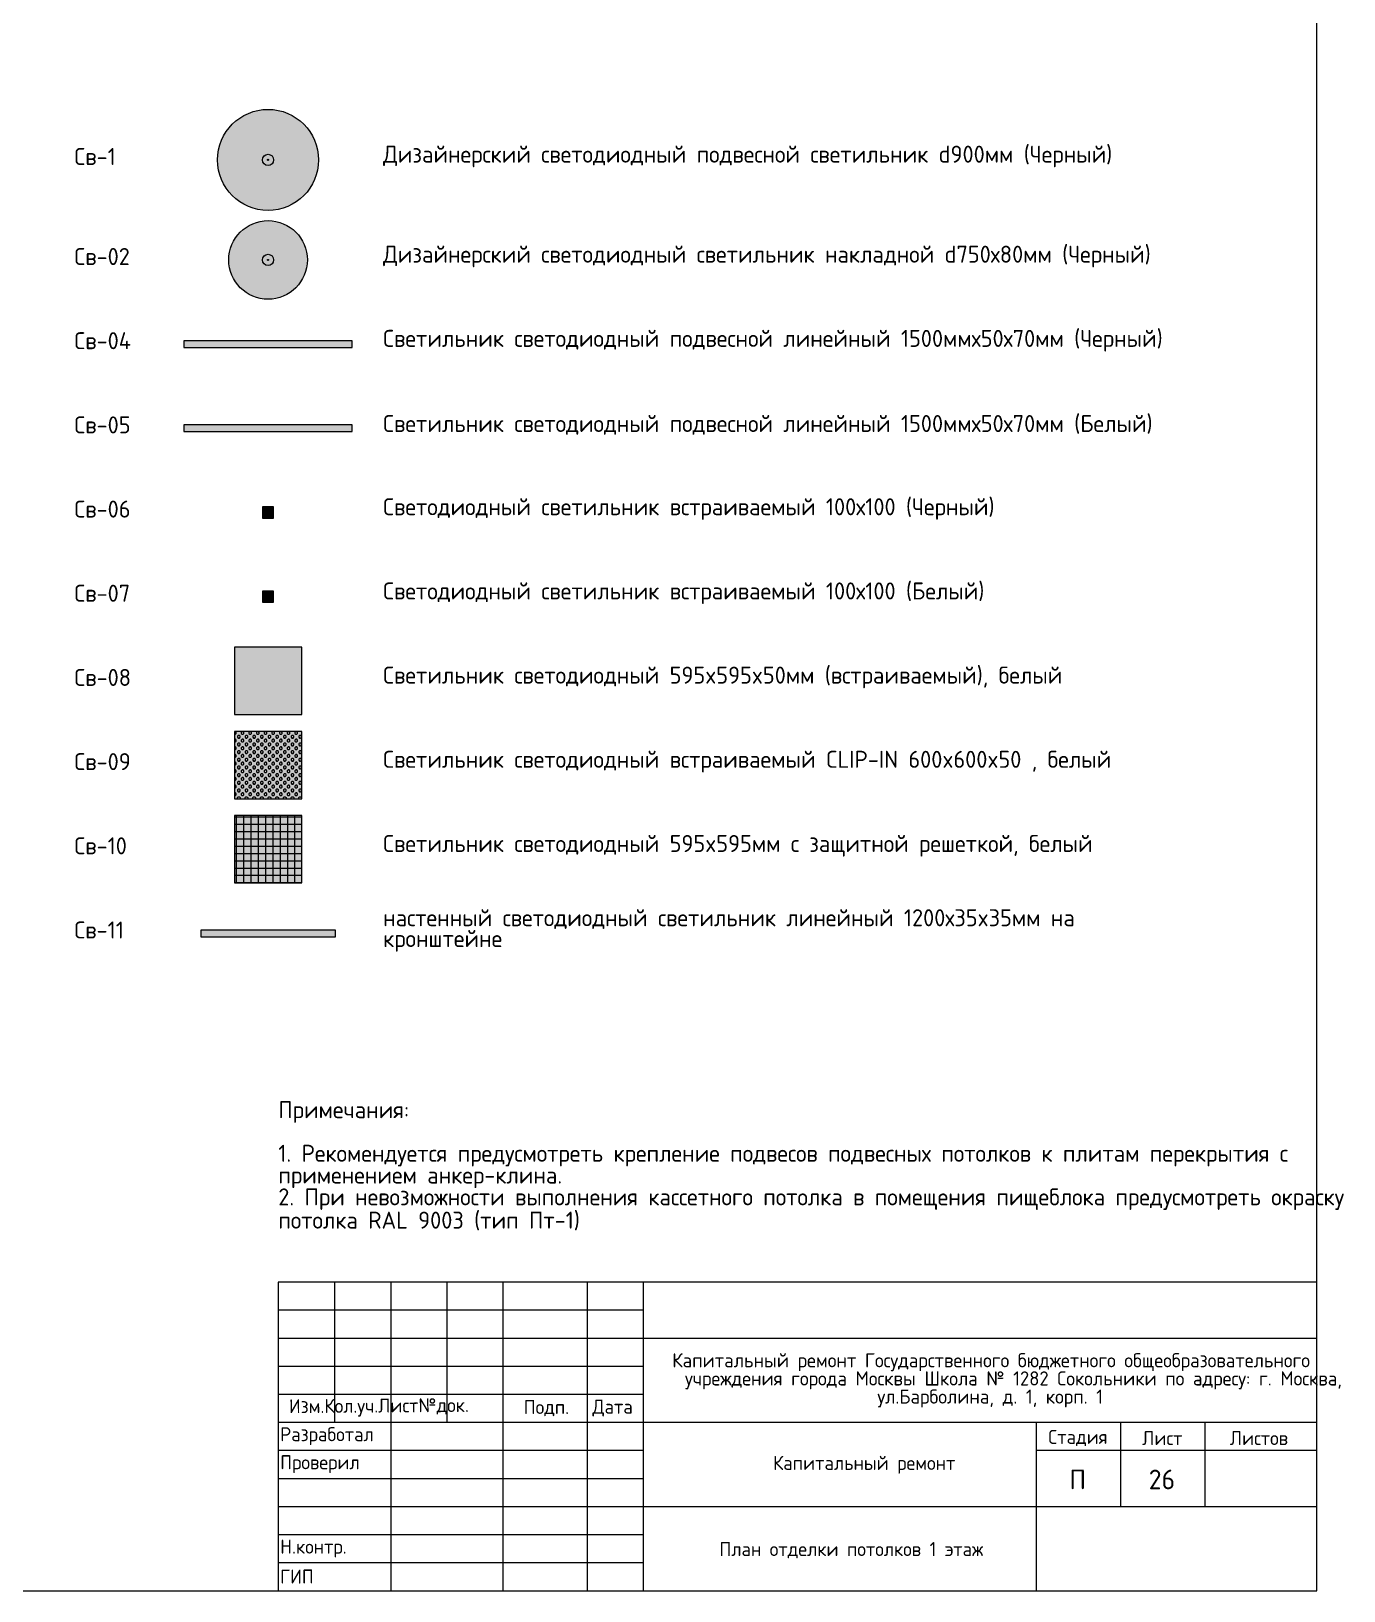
# Model space of a CAD drawing. Header units: millimetres. Extents: x -13069 to 207500, y -71366 to 56785.
# Drawn here: x 184119 to 207500, y -26315 to 1474 of the extents above; entities that cross this region are included whole.
import ezdxf

# ---------------------------------------------------------------- set-up
doc = ezdxf.new("R2010")
doc.units = ezdxf.units.MM
for name, color, linetype, true_color in [('PDF _Геометрия', 7, 'Continuous', 0x999999), ('PDF _зоны-номер помещения', 7, 'Continuous', 0xffffff), ('PDF _светильники', 7, 'Continuous', 0xffffff)]:
    doc.layers.add(name, color=color, linetype=linetype, true_color=true_color)
doc.layers.add('PDF _Текст', color=7, linetype='Continuous')
doc.styles.add('PDF GOST Common', font='GOST_Common.ttf')

# ---------------------------------------------------------------- blocks, each defined once
blk = doc.blocks.new('Св-1')
at = {"layer": 'PDF _светильники', "true_color": 0xf7e046, "transparency": 33554610}
h = blk.add_hatch(color=53, dxfattribs=at)
h.dxf.hatch_style = 1
edge = h.paths.add_edge_path()
edge.add_arc((0, 0), 900, 0, 360)
at = {"layer": 'PDF _зоны-номер помещения', "color": 7, "lineweight": 0}
blk.add_circle((0, 0), 900, dxfattribs=at)
at = {"layer": 'PDF _зоны-номер помещения', "color": 7, "lineweight": 13}
for radius in [900, 100, 9.96]:
    blk.add_circle((0, 0), radius, dxfattribs=at)
blk = doc.blocks.new('Св-2')
at = {"layer": 'PDF _светильники', "true_color": 0xf7e046, "transparency": 33554610}
h = blk.add_hatch(color=53, dxfattribs=at)
h.dxf.hatch_style = 1
edge = h.paths.add_edge_path()
edge.add_arc((0, 0), 700, 0, 360)
at = {"layer": 'PDF _зоны-номер помещения', "color": 7, "lineweight": 0}
blk.add_circle((0, 0), 700, dxfattribs=at)
at = {"layer": 'PDF _зоны-номер помещения', "color": 7, "lineweight": 13}
for radius in [700, 100, 10]:
    blk.add_circle((0, 0), radius, dxfattribs=at)

msp = doc.modelspace()

# ---------------------------------------------------------------- linework, layer by layer
at = {"layer": 'PDF _Геометрия', "color": 7, "lineweight": 13}
msp.add_lwpolyline([(207020.42, -26314.856), (207020.42, 56785.131), (90620.112, 56785.131), (90620.112, -26314.258)], close=True, dxfattribs=at)
for points in [[(207020.42, -20815.76), (188520.42, -20815.76), (188520.42, -26314.856)], [(189523.423, -20815.76), (189523.423, -23317.658)], [(190522.422, -20815.76), (190522.422, -26314.856)], [(191521.421, -20815.76), (191521.421, -23317.658)], [(192521.421, -20815.76), (192521.421, -26314.856)], [(194023.423, -20815.76), (194023.423, -26314.856)], [(195022.422, -20815.76), (195022.422, -26314.856)], [(195022.422, -21315.259), (188520.42, -21315.259)], [(207020.42, -21819.056), (195022.422, -21819.056), (188520.42, -21819.056)], [(195022.422, -22318.555), (188520.42, -22318.555)], [(195022.422, -22818.158), (188520.42, -22818.158)], [(207020.42, -23317.658), (188520.42, -23317.658)], [(202020.42, -23317.658), (202020.42, -26314.856)], [(203523.423, -23317.658), (203523.423, -24816.26)], [(205022.422, -23317.658), (205022.422, -24816.26)], [(195022.422, -23817.158), (188520.42, -23817.158)], [(207020.42, -23817.158), (202020.42, -23817.158)], [(195022.422, -24316.761), (188520.42, -24316.761)], [(207020.42, -24816.26), (195022.422, -24816.26), (188520.42, -24816.26)], [(195022.422, -25315.76), (188520.42, -25315.76)], [(195022.422, -25815.357), (188520.42, -25815.357)]]:
    msp.add_lwpolyline(points, dxfattribs=at)
at = {"layer": 'PDF _зоны-номер помещения', "color": 7, "lineweight": 13}
for points in [[(186837.425, -4160.956), (189837.425, -4160.956), (189837.425, -4040.955), (186837.425, -4040.955)], [(186837.425, -5660.956), (189837.425, -5660.956), (189837.425, -5540.955), (186837.425, -5540.955)], [(188237.425, -7200.959), (188437.425, -7200.959), (188437.425, -7000.959), (188237.425, -7000.959)], [(188237.425, -8700.959), (188437.425, -8700.959), (188437.425, -8500.959), (188237.425, -8500.959)], [(187737.425, -10700.959), (188937.425, -10700.959), (188937.425, -9500.959), (187737.425, -9500.959)], [(187737.425, -12200.959), (188937.425, -12200.959), (188937.425, -11000.959), (187737.425, -11000.959)], [(187737.425, -13700.959), (188937.425, -13700.959), (188937.425, -12500.959), (187737.425, -12500.959)], [(187137.425, -14660.956), (189537.425, -14660.956), (189537.425, -14540.955), (187137.425, -14540.955)]]:
    msp.add_lwpolyline(points, close=True, dxfattribs=at)
for points in [[(188304.124, -7200.959), (188304.124, -7000.959)], [(188370.719, -7134.357), (188370.719, -7067.658), (188304.124, -7067.658), (188304.124, -7134.357), (188370.719, -7134.357), (188304.124, -7134.357)], [(188304.124, -7067.658), (188370.719, -7067.658)], [(188370.719, -7200.959), (188370.719, -7000.959)], [(188304.124, -8700.959), (188304.124, -8500.959)], [(188370.719, -8634.357), (188370.719, -8567.658), (188304.124, -8567.658), (188304.124, -8634.357), (188370.719, -8634.357), (188304.124, -8634.357)], [(188304.124, -8567.658), (188370.719, -8567.658)], [(188370.719, -8700.959), (188370.719, -8500.959)], [(187777.421, -13700.959), (187777.421, -12500.959)], [(187907.42, -13700.959), (187907.42, -12500.959)], [(188037.425, -13700.959), (188037.425, -12500.959)], [(188167.424, -13700.959), (188167.424, -12500.959)], [(188297.422, -13700.959), (188297.422, -12500.959)], [(188427.421, -13700.959), (188427.421, -12500.959)], [(188557.42, -13700.959), (188557.42, -12500.959)], [(188687.425, -13700.959), (188687.425, -12500.959)], [(188817.424, -13700.959), (188817.424, -12500.959)], [(187737.425, -12526.258), (188937.425, -12526.258)], [(187737.425, -12656.257), (188937.425, -12656.257)], [(187737.425, -12786.255), (188937.425, -12786.255)], [(187737.425, -12916.26), (188937.425, -12916.26)], [(187737.425, -13046.259), (188937.425, -13046.259)], [(187737.425, -13176.258), (188937.425, -13176.258)], [(187737.425, -13306.257), (188937.425, -13306.257)], [(187737.425, -13436.255), (188937.425, -13436.255)], [(187737.425, -13566.26), (188937.425, -13566.26)], [(187737.425, -13696.259), (188937.425, -13696.259)]]:
    msp.add_lwpolyline(points, dxfattribs=at)
at = {"layer": 'PDF _зоны-номер помещения', "lineweight": 20}
for points in [[(187737.425, -11052.857), (187737.822, -11053.156), (187757.823, -11053.156), (187771.922, -11039.057), (187771.922, -11019.056), (187757.823, -11004.859), (187737.822, -11004.859), (187737.425, -11005.256)], [(187737.425, -11189.356), (187737.822, -11189.759), (187757.823, -11189.759), (187771.922, -11175.556), (187771.922, -11155.561), (187757.823, -11141.456), (187737.822, -11141.456), (187737.425, -11141.858)], [(187737.425, -11325.959), (187737.822, -11326.356), (187757.823, -11326.356), (187771.922, -11312.159), (187771.922, -11292.158), (187757.823, -11278.058), (187737.822, -11278.058), (187737.425, -11278.357)], [(187737.425, -11462.555), (187737.822, -11462.861), (187757.823, -11462.861), (187771.922, -11448.755), (187771.922, -11428.76), (187757.823, -11414.557), (187737.822, -11414.557), (187737.425, -11414.96)], [(187737.425, -11599.061), (187737.822, -11599.457), (187757.823, -11599.457), (187771.922, -11585.358), (187771.922, -11565.357), (187757.823, -11551.16), (187737.822, -11551.16), (187737.425, -11551.557)], [(187737.425, -11735.657), (187737.822, -11736.06), (187757.823, -11736.06), (187771.922, -11721.857), (187771.922, -11701.856), (187757.823, -11687.757), (187737.822, -11687.757), (187737.425, -11688.056)], [(187737.425, -11872.26), (187737.822, -11872.559), (187757.823, -11872.559), (187771.922, -11858.46), (187771.922, -11838.459), (187757.823, -11824.256), (187737.822, -11824.256), (187737.425, -11824.659)], [(187737.425, -12008.759), (187737.822, -12009.156), (187757.823, -12009.156), (187771.922, -11995.057), (187771.922, -11975.055), (187757.823, -11960.859), (187737.822, -11960.859), (187737.425, -11961.255)], [(187737.425, -12145.356), (187737.822, -12145.759), (187757.823, -12145.759), (187771.922, -12131.556), (187771.922, -12111.561), (187757.823, -12097.455), (187737.822, -12097.455), (187737.425, -12097.858)], [(187793.022, -12200.959), (187791.923, -12199.86), (187791.923, -12179.859), (187806.12, -12165.76), (187826.121, -12165.76), (187840.22, -12179.859), (187840.22, -12199.86), (187839.122, -12200.959)], [(187929.624, -12200.959), (187928.52, -12199.86), (187928.52, -12179.859), (187942.619, -12165.76), (187962.62, -12165.76), (187976.823, -12179.859), (187976.823, -12199.86), (187975.724, -12200.959)], [(188066.221, -12200.959), (188065.123, -12199.86), (188065.123, -12179.859), (188079.222, -12165.76), (188099.223, -12165.76), (188113.322, -12179.859), (188113.322, -12199.86), (188112.223, -12200.959)], [(188202.72, -12200.959), (188201.622, -12199.86), (188201.622, -12179.859), (188215.824, -12165.76), (188235.82, -12165.76), (188249.925, -12179.859), (188249.925, -12199.86), (188248.82, -12200.959)], [(188339.323, -12200.959), (188338.224, -12199.86), (188338.224, -12179.859), (188352.323, -12165.76), (188372.325, -12165.76), (188386.521, -12179.859), (188386.521, -12199.86), (188385.423, -12200.959)], [(188475.92, -12200.959), (188474.821, -12199.86), (188474.821, -12179.859), (188488.92, -12165.76), (188508.921, -12165.76), (188523.02, -12179.859), (188523.02, -12199.86), (188521.922, -12200.959)], [(188612.425, -12200.959), (188611.424, -12199.86), (188611.424, -12179.859), (188625.419, -12165.76), (188645.42, -12165.76), (188659.422, -12179.859), (188659.422, -12199.86), (188658.421, -12200.959)], [(188749.424, -12200.959), (188748.423, -12199.86), (188748.423, -12179.859), (188762.425, -12165.76), (188782.42, -12165.76), (188796.421, -12179.859), (188796.421, -12199.86), (188795.42, -12200.959)], [(188885.423, -12200.959), (188884.422, -12199.86), (188884.422, -12179.859), (188898.423, -12165.76), (188918.425, -12165.76), (188932.42, -12179.859), (188932.42, -12199.86), (188931.419, -12200.959)]]:
    msp.add_lwpolyline(points, dxfattribs=at)
for points in [[(187840.22, -11087.36), (187826.121, -11073.157), (187806.12, -11073.157), (187791.923, -11087.36), (187791.923, -11107.355), (187806.12, -11121.46), (187826.121, -11121.46), (187840.22, -11107.355)], [(187908.525, -11019.056), (187894.322, -11004.859), (187874.321, -11004.859), (187860.221, -11019.056), (187860.221, -11039.057), (187874.321, -11053.156), (187894.322, -11053.156), (187908.525, -11039.057)], [(187976.823, -11087.36), (187962.62, -11073.157), (187942.619, -11073.157), (187928.52, -11087.36), (187928.52, -11107.355), (187942.619, -11121.46), (187962.62, -11121.46), (187976.823, -11107.355)], [(188045.121, -11019.056), (188030.925, -11004.859), (188010.923, -11004.859), (187996.824, -11019.056), (187996.824, -11039.057), (188010.923, -11053.156), (188030.925, -11053.156), (188045.121, -11039.057)], [(188113.322, -11087.36), (188099.223, -11073.157), (188079.222, -11073.157), (188065.123, -11087.36), (188065.123, -11107.355), (188079.222, -11121.46), (188099.223, -11121.46), (188113.322, -11107.355)], [(188181.62, -11019.056), (188167.521, -11004.859), (188147.52, -11004.859), (188133.323, -11019.056), (188133.323, -11039.057), (188147.52, -11053.156), (188167.521, -11053.156), (188181.62, -11039.057)], [(188249.925, -11087.36), (188235.82, -11073.157), (188215.824, -11073.157), (188201.622, -11087.36), (188201.622, -11107.355), (188215.824, -11121.46), (188235.82, -11121.46), (188249.925, -11107.355)], [(188318.223, -11019.056), (188304.124, -11004.859), (188284.123, -11004.859), (188269.92, -11019.056), (188269.92, -11039.057), (188284.123, -11053.156), (188304.124, -11053.156), (188318.223, -11039.057)], [(188386.521, -11087.36), (188372.325, -11073.157), (188352.323, -11073.157), (188338.224, -11087.36), (188338.224, -11107.355), (188352.323, -11121.46), (188372.325, -11121.46), (188386.521, -11107.355)], [(188454.82, -11019.056), (188440.623, -11004.859), (188420.622, -11004.859), (188406.523, -11019.056), (188406.523, -11039.057), (188420.622, -11053.156), (188440.623, -11053.156), (188454.82, -11039.057)], [(188523.02, -11087.36), (188508.921, -11073.157), (188488.92, -11073.157), (188474.821, -11087.36), (188474.821, -11107.355), (188488.92, -11121.46), (188508.921, -11121.46), (188523.02, -11107.355)], [(188591.319, -11019.056), (188577.22, -11004.859), (188557.225, -11004.859), (188543.022, -11019.056), (188543.022, -11039.057), (188557.225, -11053.156), (188577.22, -11053.156), (188591.319, -11039.057)], [(188659.422, -11087.36), (188645.42, -11073.157), (188625.419, -11073.157), (188611.424, -11087.36), (188611.424, -11107.355), (188625.419, -11121.46), (188645.42, -11121.46), (188659.422, -11107.355)], [(188728.422, -11019.056), (188713.42, -11004.859), (188693.425, -11004.859), (188679.423, -11019.056), (188679.423, -11039.057), (188693.425, -11053.156), (188713.42, -11053.156), (188728.422, -11039.057)], [(188796.421, -11087.36), (188782.42, -11073.157), (188762.425, -11073.157), (188748.423, -11087.36), (188748.423, -11107.355), (188762.425, -11121.46), (188782.42, -11121.46), (188796.421, -11107.355)], [(188864.421, -11019.056), (188850.419, -11004.859), (188830.424, -11004.859), (188816.423, -11019.056), (188816.423, -11039.057), (188830.424, -11053.156), (188850.419, -11053.156), (188864.421, -11039.057)], [(188932.42, -11087.36), (188918.425, -11073.157), (188898.423, -11073.157), (188884.422, -11087.36), (188884.422, -11107.355), (188898.423, -11121.46), (188918.425, -11121.46), (188932.42, -11107.355)], [(187840.22, -11223.859), (187826.121, -11209.76), (187806.12, -11209.76), (187791.923, -11223.859), (187791.923, -11243.86), (187806.12, -11258.057), (187826.121, -11258.057), (187840.22, -11243.86)], [(187840.22, -11360.456), (187826.121, -11346.357), (187806.12, -11346.357), (187791.923, -11360.456), (187791.923, -11380.457), (187806.12, -11394.556), (187826.121, -11394.556), (187840.22, -11380.457)], [(187908.525, -11155.561), (187894.322, -11141.456), (187874.321, -11141.456), (187860.221, -11155.561), (187860.221, -11175.556), (187874.321, -11189.759), (187894.322, -11189.759), (187908.525, -11175.556)], [(187908.525, -11292.158), (187894.322, -11278.058), (187874.321, -11278.058), (187860.221, -11292.158), (187860.221, -11312.159), (187874.321, -11326.356), (187894.322, -11326.356), (187908.525, -11312.159)], [(187976.823, -11223.859), (187962.62, -11209.76), (187942.619, -11209.76), (187928.52, -11223.859), (187928.52, -11243.86), (187942.619, -11258.057), (187962.62, -11258.057), (187976.823, -11243.86)], [(187976.823, -11360.456), (187962.62, -11346.357), (187942.619, -11346.357), (187928.52, -11360.456), (187928.52, -11380.457), (187942.619, -11394.556), (187962.62, -11394.556), (187976.823, -11380.457)], [(188045.121, -11155.561), (188030.925, -11141.456), (188010.923, -11141.456), (187996.824, -11155.561), (187996.824, -11175.556), (188010.923, -11189.759), (188030.925, -11189.759), (188045.121, -11175.556)], [(188045.121, -11292.158), (188030.925, -11278.058), (188010.923, -11278.058), (187996.824, -11292.158), (187996.824, -11312.159), (188010.923, -11326.356), (188030.925, -11326.356), (188045.121, -11312.159)], [(188113.322, -11223.859), (188099.223, -11209.76), (188079.222, -11209.76), (188065.123, -11223.859), (188065.123, -11243.86), (188079.222, -11258.057), (188099.223, -11258.057), (188113.322, -11243.86)], [(188113.322, -11360.456), (188099.223, -11346.357), (188079.222, -11346.357), (188065.123, -11360.456), (188065.123, -11380.457), (188079.222, -11394.556), (188099.223, -11394.556), (188113.322, -11380.457)], [(188181.62, -11155.561), (188167.521, -11141.456), (188147.52, -11141.456), (188133.323, -11155.561), (188133.323, -11175.556), (188147.52, -11189.759), (188167.521, -11189.759), (188181.62, -11175.556)], [(188181.62, -11292.158), (188167.521, -11278.058), (188147.52, -11278.058), (188133.323, -11292.158), (188133.323, -11312.159), (188147.52, -11326.356), (188167.521, -11326.356), (188181.62, -11312.159)], [(188249.925, -11223.859), (188235.82, -11209.76), (188215.824, -11209.76), (188201.622, -11223.859), (188201.622, -11243.86), (188215.824, -11258.057), (188235.82, -11258.057), (188249.925, -11243.86)], [(188249.925, -11360.456), (188235.82, -11346.357), (188215.824, -11346.357), (188201.622, -11360.456), (188201.622, -11380.457), (188215.824, -11394.556), (188235.82, -11394.556), (188249.925, -11380.457)], [(188318.223, -11155.561), (188304.124, -11141.456), (188284.123, -11141.456), (188269.92, -11155.561), (188269.92, -11175.556), (188284.123, -11189.759), (188304.124, -11189.759), (188318.223, -11175.556)], [(188318.223, -11292.158), (188304.124, -11278.058), (188284.123, -11278.058), (188269.92, -11292.158), (188269.92, -11312.159), (188284.123, -11326.356), (188304.124, -11326.356), (188318.223, -11312.159)], [(188386.521, -11223.859), (188372.325, -11209.76), (188352.323, -11209.76), (188338.224, -11223.859), (188338.224, -11243.86), (188352.323, -11258.057), (188372.325, -11258.057), (188386.521, -11243.86)], [(188386.521, -11360.456), (188372.325, -11346.357), (188352.323, -11346.357), (188338.224, -11360.456), (188338.224, -11380.457), (188352.323, -11394.556), (188372.325, -11394.556), (188386.521, -11380.457)], [(188454.82, -11155.561), (188440.623, -11141.456), (188420.622, -11141.456), (188406.523, -11155.561), (188406.523, -11175.556), (188420.622, -11189.759), (188440.623, -11189.759), (188454.82, -11175.556)], [(188454.82, -11292.158), (188440.623, -11278.058), (188420.622, -11278.058), (188406.523, -11292.158), (188406.523, -11312.159), (188420.622, -11326.356), (188440.623, -11326.356), (188454.82, -11312.159)], [(188523.02, -11223.859), (188508.921, -11209.76), (188488.92, -11209.76), (188474.821, -11223.859), (188474.821, -11243.86), (188488.92, -11258.057), (188508.921, -11258.057), (188523.02, -11243.86)], [(188523.02, -11360.456), (188508.921, -11346.357), (188488.92, -11346.357), (188474.821, -11360.456), (188474.821, -11380.457), (188488.92, -11394.556), (188508.921, -11394.556), (188523.02, -11380.457)], [(188591.319, -11155.561), (188577.22, -11141.456), (188557.225, -11141.456), (188543.022, -11155.561), (188543.022, -11175.556), (188557.225, -11189.759), (188577.22, -11189.759), (188591.319, -11175.556)], [(188591.319, -11292.158), (188577.22, -11278.058), (188557.225, -11278.058), (188543.022, -11292.158), (188543.022, -11312.159), (188557.225, -11326.356), (188577.22, -11326.356), (188591.319, -11312.159)], [(188659.422, -11223.859), (188645.42, -11209.76), (188625.419, -11209.76), (188611.424, -11223.859), (188611.424, -11243.86), (188625.419, -11258.057), (188645.42, -11258.057), (188659.422, -11243.86)], [(188659.422, -11360.456), (188645.42, -11346.357), (188625.419, -11346.357), (188611.424, -11360.456), (188611.424, -11380.457), (188625.419, -11394.556), (188645.42, -11394.556), (188659.422, -11380.457)], [(188728.422, -11155.561), (188713.42, -11141.456), (188693.425, -11141.456), (188679.423, -11155.561), (188679.423, -11175.556), (188693.425, -11189.759), (188713.42, -11189.759), (188728.422, -11175.556)], [(188728.422, -11292.158), (188713.42, -11278.058), (188693.425, -11278.058), (188679.423, -11292.158), (188679.423, -11312.159), (188693.425, -11326.356), (188713.42, -11326.356), (188728.422, -11312.159)], [(188796.421, -11223.859), (188782.42, -11209.76), (188762.425, -11209.76), (188748.423, -11223.859), (188748.423, -11243.86), (188762.425, -11258.057), (188782.42, -11258.057), (188796.421, -11243.86)], [(188796.421, -11360.456), (188782.42, -11346.357), (188762.425, -11346.357), (188748.423, -11360.456), (188748.423, -11380.457), (188762.425, -11394.556), (188782.42, -11394.556), (188796.421, -11380.457)], [(188864.421, -11155.561), (188850.419, -11141.456), (188830.424, -11141.456), (188816.423, -11155.561), (188816.423, -11175.556), (188830.424, -11189.759), (188850.419, -11189.759), (188864.421, -11175.556)], [(188864.421, -11292.158), (188850.419, -11278.058), (188830.424, -11278.058), (188816.423, -11292.158), (188816.423, -11312.159), (188830.424, -11326.356), (188850.419, -11326.356), (188864.421, -11312.159)], [(188932.42, -11223.859), (188918.425, -11209.76), (188898.423, -11209.76), (188884.422, -11223.859), (188884.422, -11243.86), (188898.423, -11258.057), (188918.425, -11258.057), (188932.42, -11243.86)], [(188932.42, -11360.456), (188918.425, -11346.357), (188898.423, -11346.357), (188884.422, -11360.456), (188884.422, -11380.457), (188898.423, -11394.556), (188918.425, -11394.556), (188932.42, -11380.457)], [(187840.22, -11497.059), (187826.121, -11482.856), (187806.12, -11482.856), (187791.923, -11497.059), (187791.923, -11517.06), (187806.12, -11531.159), (187826.121, -11531.159), (187840.22, -11517.06)], [(187840.22, -11633.558), (187826.121, -11619.459), (187806.12, -11619.459), (187791.923, -11633.558), (187791.923, -11653.559), (187806.12, -11667.756), (187826.121, -11667.756), (187840.22, -11653.559)], [(187908.525, -11428.76), (187894.322, -11414.557), (187874.321, -11414.557), (187860.221, -11428.76), (187860.221, -11448.755), (187874.321, -11462.861), (187894.322, -11462.861), (187908.525, -11448.755)], [(187908.525, -11565.357), (187894.322, -11551.16), (187874.321, -11551.16), (187860.221, -11565.357), (187860.221, -11585.358), (187874.321, -11599.457), (187894.322, -11599.457), (187908.525, -11585.358)], [(187976.823, -11497.059), (187962.62, -11482.856), (187942.619, -11482.856), (187928.52, -11497.059), (187928.52, -11517.06), (187942.619, -11531.159), (187962.62, -11531.159), (187976.823, -11517.06)], [(187976.823, -11633.558), (187962.62, -11619.459), (187942.619, -11619.459), (187928.52, -11633.558), (187928.52, -11653.559), (187942.619, -11667.756), (187962.62, -11667.756), (187976.823, -11653.559)], [(188045.121, -11428.76), (188030.925, -11414.557), (188010.923, -11414.557), (187996.824, -11428.76), (187996.824, -11448.755), (188010.923, -11462.861), (188030.925, -11462.861), (188045.121, -11448.755)], [(188045.121, -11565.357), (188030.925, -11551.16), (188010.923, -11551.16), (187996.824, -11565.357), (187996.824, -11585.358), (188010.923, -11599.457), (188030.925, -11599.457), (188045.121, -11585.358)], [(188113.322, -11497.059), (188099.223, -11482.856), (188079.222, -11482.856), (188065.123, -11497.059), (188065.123, -11517.06), (188079.222, -11531.159), (188099.223, -11531.159), (188113.322, -11517.06)], [(188113.322, -11633.558), (188099.223, -11619.459), (188079.222, -11619.459), (188065.123, -11633.558), (188065.123, -11653.559), (188079.222, -11667.756), (188099.223, -11667.756), (188113.322, -11653.559)], [(188181.62, -11428.76), (188167.521, -11414.557), (188147.52, -11414.557), (188133.323, -11428.76), (188133.323, -11448.755), (188147.52, -11462.861), (188167.521, -11462.861), (188181.62, -11448.755)], [(188181.62, -11565.357), (188167.521, -11551.16), (188147.52, -11551.16), (188133.323, -11565.357), (188133.323, -11585.358), (188147.52, -11599.457), (188167.521, -11599.457), (188181.62, -11585.358)], [(188249.925, -11497.059), (188235.82, -11482.856), (188215.824, -11482.856), (188201.622, -11497.059), (188201.622, -11517.06), (188215.824, -11531.159), (188235.82, -11531.159), (188249.925, -11517.06)], [(188249.925, -11633.558), (188235.82, -11619.459), (188215.824, -11619.459), (188201.622, -11633.558), (188201.622, -11653.559), (188215.824, -11667.756), (188235.82, -11667.756), (188249.925, -11653.559)], [(188318.223, -11428.76), (188304.124, -11414.557), (188284.123, -11414.557), (188269.92, -11428.76), (188269.92, -11448.755), (188284.123, -11462.861), (188304.124, -11462.861), (188318.223, -11448.755)], [(188318.223, -11565.357), (188304.124, -11551.16), (188284.123, -11551.16), (188269.92, -11565.357), (188269.92, -11585.358), (188284.123, -11599.457), (188304.124, -11599.457), (188318.223, -11585.358)], [(188386.521, -11497.059), (188372.325, -11482.856), (188352.323, -11482.856), (188338.224, -11497.059), (188338.224, -11517.06), (188352.323, -11531.159), (188372.325, -11531.159), (188386.521, -11517.06)], [(188386.521, -11633.558), (188372.325, -11619.459), (188352.323, -11619.459), (188338.224, -11633.558), (188338.224, -11653.559), (188352.323, -11667.756), (188372.325, -11667.756), (188386.521, -11653.559)], [(188454.82, -11428.76), (188440.623, -11414.557), (188420.622, -11414.557), (188406.523, -11428.76), (188406.523, -11448.755), (188420.622, -11462.861), (188440.623, -11462.861), (188454.82, -11448.755)], [(188454.82, -11565.357), (188440.623, -11551.16), (188420.622, -11551.16), (188406.523, -11565.357), (188406.523, -11585.358), (188420.622, -11599.457), (188440.623, -11599.457), (188454.82, -11585.358)], [(188523.02, -11497.059), (188508.921, -11482.856), (188488.92, -11482.856), (188474.821, -11497.059), (188474.821, -11517.06), (188488.92, -11531.159), (188508.921, -11531.159), (188523.02, -11517.06)], [(188523.02, -11633.558), (188508.921, -11619.459), (188488.92, -11619.459), (188474.821, -11633.558), (188474.821, -11653.559), (188488.92, -11667.756), (188508.921, -11667.756), (188523.02, -11653.559)], [(188591.319, -11428.76), (188577.22, -11414.557), (188557.225, -11414.557), (188543.022, -11428.76), (188543.022, -11448.755), (188557.225, -11462.861), (188577.22, -11462.861), (188591.319, -11448.755)], [(188591.319, -11565.357), (188577.22, -11551.16), (188557.225, -11551.16), (188543.022, -11565.357), (188543.022, -11585.358), (188557.225, -11599.457), (188577.22, -11599.457), (188591.319, -11585.358)], [(188659.422, -11497.059), (188645.42, -11482.856), (188625.419, -11482.856), (188611.424, -11497.059), (188611.424, -11517.06), (188625.419, -11531.159), (188645.42, -11531.159), (188659.422, -11517.06)], [(188659.422, -11633.558), (188645.42, -11619.459), (188625.419, -11619.459), (188611.424, -11633.558), (188611.424, -11653.559), (188625.419, -11667.756), (188645.42, -11667.756), (188659.422, -11653.559)], [(188728.422, -11428.76), (188713.42, -11414.557), (188693.425, -11414.557), (188679.423, -11428.76), (188679.423, -11448.755), (188693.425, -11462.861), (188713.42, -11462.861), (188728.422, -11448.755)], [(188728.422, -11565.357), (188713.42, -11551.16), (188693.425, -11551.16), (188679.423, -11565.357), (188679.423, -11585.358), (188693.425, -11599.457), (188713.42, -11599.457), (188728.422, -11585.358)], [(188796.421, -11497.059), (188782.42, -11482.856), (188762.425, -11482.856), (188748.423, -11497.059), (188748.423, -11517.06), (188762.425, -11531.159), (188782.42, -11531.159), (188796.421, -11517.06)], [(188796.421, -11633.558), (188782.42, -11619.459), (188762.425, -11619.459), (188748.423, -11633.558), (188748.423, -11653.559), (188762.425, -11667.756), (188782.42, -11667.756), (188796.421, -11653.559)], [(188864.421, -11428.76), (188850.419, -11414.557), (188830.424, -11414.557), (188816.423, -11428.76), (188816.423, -11448.755), (188830.424, -11462.861), (188850.419, -11462.861), (188864.421, -11448.755)], [(188864.421, -11565.357), (188850.419, -11551.16), (188830.424, -11551.16), (188816.423, -11565.357), (188816.423, -11585.358), (188830.424, -11599.457), (188850.419, -11599.457), (188864.421, -11585.358)], [(188932.42, -11497.059), (188918.425, -11482.856), (188898.423, -11482.856), (188884.422, -11497.059), (188884.422, -11517.06), (188898.423, -11531.159), (188918.425, -11531.159), (188932.42, -11517.06)], [(188932.42, -11633.558), (188918.425, -11619.459), (188898.423, -11619.459), (188884.422, -11633.558), (188884.422, -11653.559), (188898.423, -11667.756), (188918.425, -11667.756), (188932.42, -11653.559)], [(187840.22, -11770.16), (187826.121, -11756.055), (187806.12, -11756.055), (187791.923, -11770.16), (187791.923, -11790.156), (187806.12, -11804.261), (187826.121, -11804.261), (187840.22, -11790.156)], [(187840.22, -11906.757), (187826.121, -11892.56), (187806.12, -11892.56), (187791.923, -11906.757), (187791.923, -11926.758), (187806.12, -11940.857), (187826.121, -11940.857), (187840.22, -11926.758)], [(187908.525, -11701.856), (187894.322, -11687.757), (187874.321, -11687.757), (187860.221, -11701.856), (187860.221, -11721.857), (187874.321, -11736.06), (187894.322, -11736.06), (187908.525, -11721.857)], [(187908.525, -11838.459), (187894.322, -11824.256), (187874.321, -11824.256), (187860.221, -11838.459), (187860.221, -11858.46), (187874.321, -11872.559), (187894.322, -11872.559), (187908.525, -11858.46)], [(187976.823, -11770.16), (187962.62, -11756.055), (187942.619, -11756.055), (187928.52, -11770.16), (187928.52, -11790.156), (187942.619, -11804.261), (187962.62, -11804.261), (187976.823, -11790.156)], [(187976.823, -11906.757), (187962.62, -11892.56), (187942.619, -11892.56), (187928.52, -11906.757), (187928.52, -11926.758), (187942.619, -11940.857), (187962.62, -11940.857), (187976.823, -11926.758)], [(188045.121, -11701.856), (188030.925, -11687.757), (188010.923, -11687.757), (187996.824, -11701.856), (187996.824, -11721.857), (188010.923, -11736.06), (188030.925, -11736.06), (188045.121, -11721.857)], [(188045.121, -11838.459), (188030.925, -11824.256), (188010.923, -11824.256), (187996.824, -11838.459), (187996.824, -11858.46), (188010.923, -11872.559), (188030.925, -11872.559), (188045.121, -11858.46)], [(188113.322, -11770.16), (188099.223, -11756.055), (188079.222, -11756.055), (188065.123, -11770.16), (188065.123, -11790.156), (188079.222, -11804.261), (188099.223, -11804.261), (188113.322, -11790.156)], [(188113.322, -11906.757), (188099.223, -11892.56), (188079.222, -11892.56), (188065.123, -11906.757), (188065.123, -11926.758), (188079.222, -11940.857), (188099.223, -11940.857), (188113.322, -11926.758)], [(188181.62, -11701.856), (188167.521, -11687.757), (188147.52, -11687.757), (188133.323, -11701.856), (188133.323, -11721.857), (188147.52, -11736.06), (188167.521, -11736.06), (188181.62, -11721.857)], [(188181.62, -11838.459), (188167.521, -11824.256), (188147.52, -11824.256), (188133.323, -11838.459), (188133.323, -11858.46), (188147.52, -11872.559), (188167.521, -11872.559), (188181.62, -11858.46)], [(188249.925, -11770.16), (188235.82, -11756.055), (188215.824, -11756.055), (188201.622, -11770.16), (188201.622, -11790.156), (188215.824, -11804.261), (188235.82, -11804.261), (188249.925, -11790.156)], [(188249.925, -11906.757), (188235.82, -11892.56), (188215.824, -11892.56), (188201.622, -11906.757), (188201.622, -11926.758), (188215.824, -11940.857), (188235.82, -11940.857), (188249.925, -11926.758)], [(188318.223, -11701.856), (188304.124, -11687.757), (188284.123, -11687.757), (188269.92, -11701.856), (188269.92, -11721.857), (188284.123, -11736.06), (188304.124, -11736.06), (188318.223, -11721.857)], [(188318.223, -11838.459), (188304.124, -11824.256), (188284.123, -11824.256), (188269.92, -11838.459), (188269.92, -11858.46), (188284.123, -11872.559), (188304.124, -11872.559), (188318.223, -11858.46)], [(188386.521, -11770.16), (188372.325, -11756.055), (188352.323, -11756.055), (188338.224, -11770.16), (188338.224, -11790.156), (188352.323, -11804.261), (188372.325, -11804.261), (188386.521, -11790.156)], [(188386.521, -11906.757), (188372.325, -11892.56), (188352.323, -11892.56), (188338.224, -11906.757), (188338.224, -11926.758), (188352.323, -11940.857), (188372.325, -11940.857), (188386.521, -11926.758)], [(188454.82, -11701.856), (188440.623, -11687.757), (188420.622, -11687.757), (188406.523, -11701.856), (188406.523, -11721.857), (188420.622, -11736.06), (188440.623, -11736.06), (188454.82, -11721.857)], [(188454.82, -11838.459), (188440.623, -11824.256), (188420.622, -11824.256), (188406.523, -11838.459), (188406.523, -11858.46), (188420.622, -11872.559), (188440.623, -11872.559), (188454.82, -11858.46)], [(188523.02, -11770.16), (188508.921, -11756.055), (188488.92, -11756.055), (188474.821, -11770.16), (188474.821, -11790.156), (188488.92, -11804.261), (188508.921, -11804.261), (188523.02, -11790.156)], [(188523.02, -11906.757), (188508.921, -11892.56), (188488.92, -11892.56), (188474.821, -11906.757), (188474.821, -11926.758), (188488.92, -11940.857), (188508.921, -11940.857), (188523.02, -11926.758)], [(188591.319, -11701.856), (188577.22, -11687.757), (188557.225, -11687.757), (188543.022, -11701.856), (188543.022, -11721.857), (188557.225, -11736.06), (188577.22, -11736.06), (188591.319, -11721.857)], [(188591.319, -11838.459), (188577.22, -11824.256), (188557.225, -11824.256), (188543.022, -11838.459), (188543.022, -11858.46), (188557.225, -11872.559), (188577.22, -11872.559), (188591.319, -11858.46)], [(188659.422, -11770.16), (188645.42, -11756.055), (188625.419, -11756.055), (188611.424, -11770.16), (188611.424, -11790.156), (188625.419, -11804.261), (188645.42, -11804.261), (188659.422, -11790.156)], [(188659.422, -11906.757), (188645.42, -11892.56), (188625.419, -11892.56), (188611.424, -11906.757), (188611.424, -11926.758), (188625.419, -11940.857), (188645.42, -11940.857), (188659.422, -11926.758)], [(188728.422, -11701.856), (188713.42, -11687.757), (188693.425, -11687.757), (188679.423, -11701.856), (188679.423, -11721.857), (188693.425, -11736.06), (188713.42, -11736.06), (188728.422, -11721.857)], [(188728.422, -11838.459), (188713.42, -11824.256), (188693.425, -11824.256), (188679.423, -11838.459), (188679.423, -11858.46), (188693.425, -11872.559), (188713.42, -11872.559), (188728.422, -11858.46)], [(188796.421, -11770.16), (188782.42, -11756.055), (188762.425, -11756.055), (188748.423, -11770.16), (188748.423, -11790.156), (188762.425, -11804.261), (188782.42, -11804.261), (188796.421, -11790.156)], [(188796.421, -11906.757), (188782.42, -11892.56), (188762.425, -11892.56), (188748.423, -11906.757), (188748.423, -11926.758), (188762.425, -11940.857), (188782.42, -11940.857), (188796.421, -11926.758)], [(188864.421, -11701.856), (188850.419, -11687.757), (188830.424, -11687.757), (188816.423, -11701.856), (188816.423, -11721.857), (188830.424, -11736.06), (188850.419, -11736.06), (188864.421, -11721.857)], [(188864.421, -11838.459), (188850.419, -11824.256), (188830.424, -11824.256), (188816.423, -11838.459), (188816.423, -11858.46), (188830.424, -11872.559), (188850.419, -11872.559), (188864.421, -11858.46)], [(188932.42, -11770.16), (188918.425, -11756.055), (188898.423, -11756.055), (188884.422, -11770.16), (188884.422, -11790.156), (188898.423, -11804.261), (188918.425, -11804.261), (188932.42, -11790.156)], [(188932.42, -11906.757), (188918.425, -11892.56), (188898.423, -11892.56), (188884.422, -11906.757), (188884.422, -11926.758), (188898.423, -11940.857), (188918.425, -11940.857), (188932.42, -11926.758)], [(187840.22, -12043.256), (187826.121, -12029.157), (187806.12, -12029.157), (187791.923, -12043.256), (187791.923, -12063.257), (187806.12, -12077.46), (187826.121, -12077.46), (187840.22, -12063.257)], [(187908.525, -11975.055), (187894.322, -11960.859), (187874.321, -11960.859), (187860.221, -11975.055), (187860.221, -11995.057), (187874.321, -12009.156), (187894.322, -12009.156), (187908.525, -11995.057)], [(187908.525, -12111.561), (187894.322, -12097.455), (187874.321, -12097.455), (187860.221, -12111.561), (187860.221, -12131.556), (187874.321, -12145.759), (187894.322, -12145.759), (187908.525, -12131.556)], [(187976.823, -12043.256), (187962.62, -12029.157), (187942.619, -12029.157), (187928.52, -12043.256), (187928.52, -12063.257), (187942.619, -12077.46), (187962.62, -12077.46), (187976.823, -12063.257)], [(188045.121, -11975.055), (188030.925, -11960.859), (188010.923, -11960.859), (187996.824, -11975.055), (187996.824, -11995.057), (188010.923, -12009.156), (188030.925, -12009.156), (188045.121, -11995.057)], [(188045.121, -12111.561), (188030.925, -12097.455), (188010.923, -12097.455), (187996.824, -12111.561), (187996.824, -12131.556), (188010.923, -12145.759), (188030.925, -12145.759), (188045.121, -12131.556)], [(188113.322, -12043.256), (188099.223, -12029.157), (188079.222, -12029.157), (188065.123, -12043.256), (188065.123, -12063.257), (188079.222, -12077.46), (188099.223, -12077.46), (188113.322, -12063.257)], [(188181.62, -11975.055), (188167.521, -11960.859), (188147.52, -11960.859), (188133.323, -11975.055), (188133.323, -11995.057), (188147.52, -12009.156), (188167.521, -12009.156), (188181.62, -11995.057)], [(188181.62, -12111.561), (188167.521, -12097.455), (188147.52, -12097.455), (188133.323, -12111.561), (188133.323, -12131.556), (188147.52, -12145.759), (188167.521, -12145.759), (188181.62, -12131.556)], [(188249.925, -12043.256), (188235.82, -12029.157), (188215.824, -12029.157), (188201.622, -12043.256), (188201.622, -12063.257), (188215.824, -12077.46), (188235.82, -12077.46), (188249.925, -12063.257)], [(188318.223, -11975.055), (188304.124, -11960.859), (188284.123, -11960.859), (188269.92, -11975.055), (188269.92, -11995.057), (188284.123, -12009.156), (188304.124, -12009.156), (188318.223, -11995.057)], [(188318.223, -12111.561), (188304.124, -12097.455), (188284.123, -12097.455), (188269.92, -12111.561), (188269.92, -12131.556), (188284.123, -12145.759), (188304.124, -12145.759), (188318.223, -12131.556)], [(188386.521, -12043.256), (188372.325, -12029.157), (188352.323, -12029.157), (188338.224, -12043.256), (188338.224, -12063.257), (188352.323, -12077.46), (188372.325, -12077.46), (188386.521, -12063.257)], [(188454.82, -11975.055), (188440.623, -11960.859), (188420.622, -11960.859), (188406.523, -11975.055), (188406.523, -11995.057), (188420.622, -12009.156), (188440.623, -12009.156), (188454.82, -11995.057)], [(188454.82, -12111.561), (188440.623, -12097.455), (188420.622, -12097.455), (188406.523, -12111.561), (188406.523, -12131.556), (188420.622, -12145.759), (188440.623, -12145.759), (188454.82, -12131.556)], [(188523.02, -12043.256), (188508.921, -12029.157), (188488.92, -12029.157), (188474.821, -12043.256), (188474.821, -12063.257), (188488.92, -12077.46), (188508.921, -12077.46), (188523.02, -12063.257)], [(188591.319, -11975.055), (188577.22, -11960.859), (188557.225, -11960.859), (188543.022, -11975.055), (188543.022, -11995.057), (188557.225, -12009.156), (188577.22, -12009.156), (188591.319, -11995.057)], [(188591.319, -12111.561), (188577.22, -12097.455), (188557.225, -12097.455), (188543.022, -12111.561), (188543.022, -12131.556), (188557.225, -12145.759), (188577.22, -12145.759), (188591.319, -12131.556)], [(188659.422, -12043.256), (188645.42, -12029.157), (188625.419, -12029.157), (188611.424, -12043.256), (188611.424, -12063.257), (188625.419, -12077.46), (188645.42, -12077.46), (188659.422, -12063.257)], [(188728.422, -11975.055), (188713.42, -11960.859), (188693.425, -11960.859), (188679.423, -11975.055), (188679.423, -11995.057), (188693.425, -12009.156), (188713.42, -12009.156), (188728.422, -11995.057)], [(188728.422, -12111.561), (188713.42, -12097.455), (188693.425, -12097.455), (188679.423, -12111.561), (188679.423, -12131.556), (188693.425, -12145.759), (188713.42, -12145.759), (188728.422, -12131.556)], [(188796.421, -12043.256), (188782.42, -12029.157), (188762.425, -12029.157), (188748.423, -12043.256), (188748.423, -12063.257), (188762.425, -12077.46), (188782.42, -12077.46), (188796.421, -12063.257)], [(188864.421, -11975.055), (188850.419, -11960.859), (188830.424, -11960.859), (188816.423, -11975.055), (188816.423, -11995.057), (188830.424, -12009.156), (188850.419, -12009.156), (188864.421, -11995.057)], [(188864.421, -12111.561), (188850.419, -12097.455), (188830.424, -12097.455), (188816.423, -12111.561), (188816.423, -12131.556), (188830.424, -12145.759), (188850.419, -12145.759), (188864.421, -12131.556)], [(188932.42, -12043.256), (188918.425, -12029.157), (188898.423, -12029.157), (188884.422, -12043.256), (188884.422, -12063.257), (188898.423, -12077.46), (188918.425, -12077.46), (188932.42, -12063.257)]]:
    msp.add_lwpolyline(points, close=True, dxfattribs=at)
at = {"layer": 'PDF _зоны-номер помещения', "color": 53, "lineweight": 0, "true_color": 0xf7e046, "transparency": 33554559}
for points in [[(186837.425, -4160.956), (186837.425, -4040.955), (189837.425, -4160.956), (189837.425, -4040.955)], [(187737.425, -10700.959), (187737.425, -9500.959), (188937.425, -10700.959), (188937.425, -9500.959)], [(187737.425, -12200.959), (187737.425, -11000.959), (188937.425, -12200.959), (188937.425, -11000.959)]]:
    msp.add_solid(points, dxfattribs=at)
at = {"layer": 'PDF _зоны-номер помещения', "color": 254, "lineweight": 0, "true_color": 0xccccff, "transparency": 33554559}
msp.add_solid([(186837.425, -5660.956), (186837.425, -5540.955), (189837.425, -5660.956), (189837.425, -5540.955)], dxfattribs=at)
at = {"layer": 'PDF _зоны-номер помещения', "color": 14, "lineweight": 0, "true_color": 0xa80f02, "transparency": 33554559}
msp.add_solid([(188237.425, -7200.959), (188237.425, -7000.959), (188437.425, -7200.959), (188437.425, -7000.959)], dxfattribs=at)
msp.add_solid([(188237.425, -7200.959), (188237.425, -7000.959), (188437.425, -7200.959), (188437.425, -7000.959)], dxfattribs=at)
at = {"layer": 'PDF _зоны-номер помещения', "color": 5, "lineweight": 0, "transparency": 33554559}
msp.add_solid([(188237.425, -8700.959), (188237.425, -8500.959), (188437.425, -8700.959), (188437.425, -8500.959)], dxfattribs=at)
msp.add_solid([(188237.425, -8700.959), (188237.425, -8500.959), (188437.425, -8700.959), (188437.425, -8500.959)], dxfattribs=at)
at = {"layer": 'PDF _зоны-номер помещения', "color": 30, "lineweight": 0, "true_color": 0xff6600, "transparency": 33554559}
msp.add_solid([(187737.425, -13700.959), (187737.425, -12500.959), (188937.425, -13700.959), (188937.425, -12500.959)], dxfattribs=at)
at = {"layer": 'PDF _зоны-номер помещения', "color": 161, "lineweight": 0, "true_color": 0x40a5ff, "transparency": 33554559}
msp.add_solid([(187137.425, -14660.956), (187137.425, -14540.955), (189537.425, -14660.956), (189537.425, -14540.955)], dxfattribs=at)

# ---------------------------------------------------------------- block references
at = {"layer": 'PDF _светильники'}
for name, p in [('Св-1', (188337.457, -818.62)), ('Св-2', (188337.391, -2600.986))]:
    msp.add_blockref(name, p, dxfattribs=at)

# ---------------------------------------------------------------- texts
at = {"layer": 'PDF _Текст', "attachment_point": 4, "style": 'PDF GOST Common'}
for s, insert, char_height in [('Дизайнерский светодиодный подвесной светильник d900мм (Черный)', (190387.429, -758.026), 303.01366), ('Св-1', (184887.276, -758.026), 303.0137), ('Св-02', (184887.276, -2540.258), 303.0137), ('Дизайнерский светодиодный светильник накладной d750х80мм (Черный)', (190387.429, -2540.258), 303.01366), ('Св-04', (184887.276, -4040.269), 303.0137), ('Светильник светодиодный подвесной линейный 1500ммх50х70мм (Черный)', (190387.429, -4040.269), 303.01366), ('Св-05', (184887.276, -5540.275), 303.0137), ('Светильник светодиодный подвесной линейный 1500ммх50х70мм (Белый)', (190387.429, -5540.275), 303.01366), ('Св-06', (184887.276, -7040.286), 303.0137), ('Светодиодный светильник встраиваемый 100х100 (Черный)', (190387.429, -7040.286), 303.01366), ('Светодиодный светильник встраиваемый 100х100 (Белый)', (190387.429, -8540.297), 303.01366), ('Св-07', (184887.276, -8540.297), 303.0137), ('Св-08', (184887.276, -10040.304), 303.0137), ('Светильник светодиодный 595x595x50мм (встраиваемый), белый', (190387.429, -10040.304), 303.01366), ('Св-09', (184887.276, -11540.31), 303.0137), ('Светильник светодиодный встраиваемый CLIP-IN 600x600x50 , белый', (190387.429, -11540.31), 303.01366), ('Св-10', (184887.276, -13040.321), 303.0137), ('Светильник светодиодный 595x595мм с защитной решеткой, белый', (190387.429, -13040.321), 303.01366), ('настенный светодиодный светильник линейный 1200х35x35мм на', (190387.429, -14346.305), 303.01366), ('Св-11', (184887.276, -14540.332), 303.0137), ('кронштейне', (190387.429, -14734.359), 303.0137), ('Примечания:', (188520.186, -17783.766), 303.01366), ('1. Рекомендуется предусмотреть крепление подвесов подвесных потолков к плитам перекрытия с', (188520.186, -18560.227), 303.01366), ('применением анкер-клина.', (188520.186, -18948.635), 303.01366), ('2. При невозможности выполнения кассетного потолка в помещения пищеблока предусмотреть окраску', (188520.186, -19337.042), 303.01366), ('потолка RAL 9003 (тип Пт-1)', (188520.186, -19725.096), 303.01366), ('Капитальный ремонт Государственного бюджетного общеобразовательного', (195537.631, -22241.412), 252.36908), ('учреждения города Москвы Школа № 1282 Сокольники по адресу: г. Москва,', (195764.11, -22564.905), 252.36908), ('ул.Барболина, д. 1, корп. 1', (199192.046, -22888.054), 252.36908), ('Подп.', (192893.211, -23059.403), 249.9725), ('Дата', (194116.637, -23059.403), 249.9725), ('Разработал', (188554.051, -23558.94), 249.9725), ('Стадия', (202236.156, -23592.805), 249.9725), ('Лист', (203908.33, -23592.805), 249.9725), ('Листов', (205470.426, -23592.805), 249.9725), ('Проверил', (188554.051, -24058.468), 249.9725), ('Капитальный ремонт', (197332.553, -24070.112), 249.97247), ('П', (202612.927, -24330.922), 349.959), ('26', (204025.446, -24330.922), 349.9588), ('Н.контр.', (188554.051, -25561.308), 249.9725), ('План отделки потолков 1 этаж', (196377.947, -25590.936), 249.97247), ('ГИП', (188554.051, -26060.837), 249.9725)]:
    msp.add_mtext(s, dxfattribs=dict(at, insert=insert, char_height=char_height))
at = {"layer": 'PDF _Текст', "insert": (188710.681, -23059.403), "char_height": 249.97247, "attachment_point": 4, "rotation": 0.3934982, "style": 'PDF GOST Common'}
msp.add_mtext('Изм.Кол.уч.Лист№док.', dxfattribs=at)

doc.saveas('drawing.dxf')
